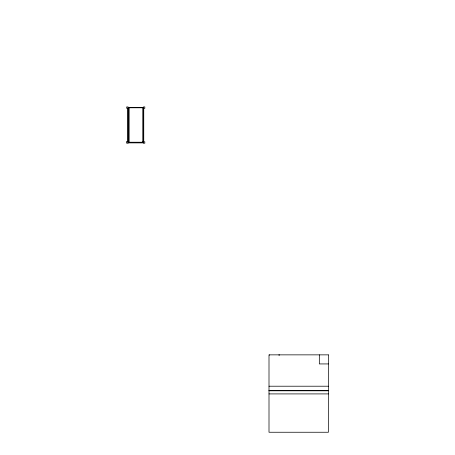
<?xml version="1.0" encoding="UTF-8"?>
<svg xmlns="http://www.w3.org/2000/svg" width="455" height="455" viewBox="0 0 455 455"><rect width="100%" height="100%" fill="white"/><g stroke="black" fill="none" stroke-linecap="round" stroke-linejoin="round"><path stroke-width="0.68" d="M128.077 107.454L143.706 107.454M128.077 107.784L143.422 107.784M128.077 108.318L126.672 108.318L126.672 106.914L128.077 106.914L128.077 143.217L126.672 143.217L126.672 141.818M143.422 108.318L144.826 108.318L144.826 106.914L143.422 106.914L143.422 143.217L144.826 143.217L144.826 141.818L142.762 141.818M126.592 141.818L128.077 141.818M128.077 142.227L143.422 142.227M128.077 142.887L143.422 142.887M328.408 363.932L319.33 363.932L319.33 354.86M269.002 386.21L328.408 386.21M269.002 390.686L328.408 390.686M269.002 390.777L328.408 390.777M269.002 393.911L328.408 393.911M279.563 354.86L279.563 355.19M278.904 354.86L278.904 355.19M269.332 354.86L269.332 355.19M143.752 108.318L143.752 141.818M142.762 107.784L142.762 142.227M129.061 107.784L129.066 142.227M128.737 107.784L128.737 142.227M127.747 108.318L127.747 141.818M328.408 354.86L269.002 354.86L269.002 432.25L328.408 432.25L328.408 354.86"/></g></svg>
